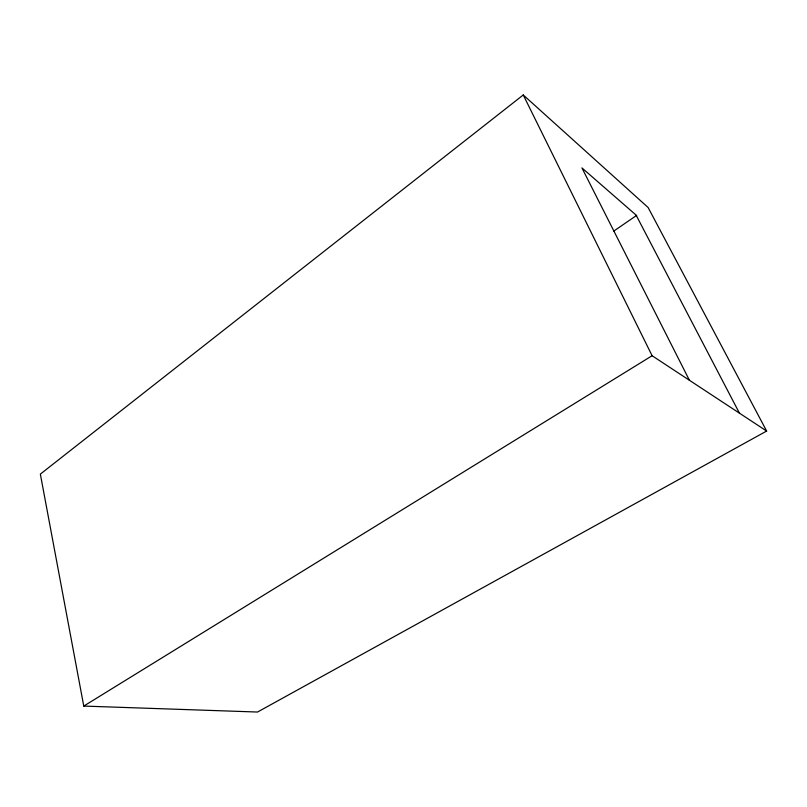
<?xml version="1.0" encoding="UTF-8"?>
<svg xmlns="http://www.w3.org/2000/svg" width="807" height="807" viewBox="0 0 807 807"><rect width="100%" height="100%" fill="white"/><g stroke="black" fill="none" stroke-linecap="round" stroke-linejoin="round"><path stroke-width="1.21" d="M523.249 94.964L40.35 474.113L83.767 706.075L257.514 712.036L766.65 431.049L648.112 207.51L523.249 94.964L652.106 355.726L766.65 431.049M613.834 231.044L636.683 215.358M83.767 706.075L652.106 355.726M739.444 413.164L636.057 215.065L581.928 167.906L689.41 380.258"/></g></svg>
